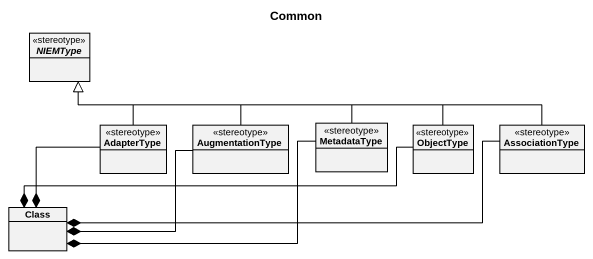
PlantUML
@startuml
title Common
hide circle
hide empty members
abstract class NIEMType <<stereotype>>
class AdapterType <<stereotype>>
class AugmentationType <<stereotype>>
class MetadataType <<stereotype>>
class ObjectType <<stereotype>>
class AssociationType <<stereotype>>
class "Class" as Class_
AdapterType -up-|> NIEMType
AdapterType --* Class_
AugmentationType -left-|> NIEMType
AugmentationType -left-* Class_
MetadataType -left-|> NIEMType
MetadataType -left-* Class_
ObjectType -left-|> NIEMType
ObjectType -left-* Class_
AssociationType -left-|> NIEMType
AssociationType -left-* Class_
@enduml
